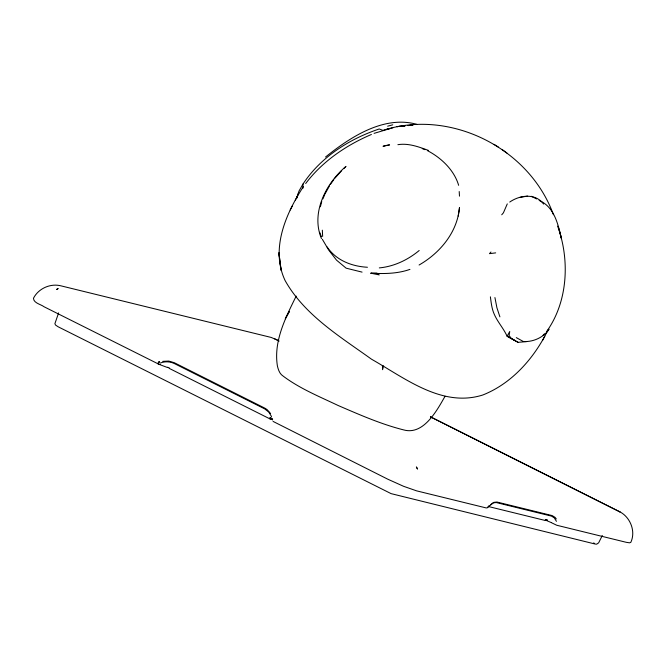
<?xml version="1.0" encoding="UTF-8"?>
<svg xmlns="http://www.w3.org/2000/svg" width="666" height="666" viewBox="0 0 666 666"><rect width="100%" height="100%" fill="white"/><g stroke="black" fill="none" stroke-linecap="round" stroke-linejoin="round"><path stroke-width="1" d="M458.191 216.125L459.49 207.609C457.259 232.417 440.035 252.955 419.089 265.01M321.753 201.49L320.379 206.768M296.953 198.052L297.927 194.147M302.913 188.32L302.997 184.032C320.679 157.168 349.117 139.061 379.22 128.979L382.933 130.386C450.432 108.425 529.437 148.21 553.429 214.735M383.633 365.834L382.575 369.688L382.434 365.659M296.187 296.087C285.597 317.682 273.376 341.25 277.422 366.067C278.371 369.971 279.653 373.967 283.258 376.182C299.916 388.661 319.489 396.611 338.178 405.519C359.523 414.702 380.96 424.175 403.554 429.878C423.559 435.597 437.021 410.323 445.03 396.287M296.886 197.244L299.042 190.959L302.997 184.032M58.616 312.887L54.895 323.676L55.544 325.058L58.175 326.806L391.1 493.631L595.088 544.022L596.686 544.172L598.634 542.84L602.305 535.522M303.321 186.713C285.847 213.661 270.254 249.059 285.106 280.544C304.412 315.051 340.151 336.663 371.478 359.182C404.903 378.122 442.024 407.9 482.783 395.005C509.998 384.257 531.143 361.463 544.855 336.089M325.091 193.839L329.345 186.13M322.885 198.901L324.767 194.58M507.284 203.888L503.413 212.82L501.723 214.793M285.289 318.789L289.335 311.472M542.707 340.16L548.101 329.845M295.304 200.191L297.444 196.12M290.201 210.006L292.332 205.977M285.889 317.582L289.427 311.372M330.303 184.54L333.857 179.554M549.184 329.22C543.722 337.379 533.05 342.249 523.268 341.467L516.308 337.629M305.686 183.525C322.394 161.397 346.07 145.28 371.395 134.474M334.99 178.122L341.65 170.662M490.95 252.039L489.443 253.663L495.679 252.872M543.065 335.281L544.413 333.891M546.428 331.81C567.948 301.989 570.021 260.106 557.625 226.132M488.528 506.776L493.273 502.855L496.245 502.547L551.431 516.092L554.262 517.823L556.443 521.336M343.814 168.531L345.987 166.4C326.024 183.2 310.656 212.729 321.445 238.57M325.524 157.026C350.108 137.288 383.649 115.143 416.725 124.309M490.675 504.62L493.897 502.339L496.961 502.031L552.156 515.584L555.061 517.357L556.318 518.964M419.189 250.516C407.858 259.931 394.081 266.508 379.32 267.899M509.74 202.056C519.796 195.021 535.447 192.924 543.598 204.062M273.077 421.42L387.745 479.179L403.588 486.305L416.583 490.85L486.197 507.933L487.462 507.783M374.076 133.358L393.123 127.689M160.19 363.045C164.66 361.322 169.813 361.372 174.167 363.461L264.593 408.824L268.773 412.029L271.57 416.625M387.654 126.182L392.749 124.817M386.63 129.387L390.026 128.513M409.94 269.38C397.369 273.818 384.041 273.892 370.854 273.21L379.229 274.9L376.898 273.11L370.854 273.21M520.029 197.377L527.655 196.087M397.893 144.689C408.275 142.949 418.772 146.836 428.405 150.408M526.681 341.625L518.04 342.332L507.092 336.222C503.621 328.455 497.702 322.178 494.247 314.252C491.774 308.683 491.2 302.814 490.384 296.836M162.729 361.347L168.748 361.072L174.226 362.687L264.652 408.05L266.983 409.507L270.612 413.561M400.341 126.257L396.961 126.64L404.978 125.874M407.992 125.583L413.003 125.1L408.075 125.549M405.128 125.807L401.19 126.165L404.37 125.949M367.441 267.257C351.815 266.417 336.114 260.389 327.139 246.953M362.071 272.119L346.112 268.165L336.521 260.14L328.663 250L322.352 239.302M158.699 364.152L44.164 306.818C40.826 304.262 33.633 303.163 33.458 298.268C38.536 288.32 50.749 282.967 61.513 285.98L271.228 337.454L278.163 340.443M160.306 364.543L158.217 364.036L167.149 367.391M488.752 506.61L543.947 520.163M544.597 520.271L545.454 520.537M427.48 150.649C441.25 157.817 454.195 170.121 458.641 185.315M167.557 367.224L169.281 367.907M422.227 148.585L424.983 149.675M545.229 519.988L551.165 522.535M551.498 522.735L556.676 525.233L626.29 542.315L629.553 542.823L630.802 542.365C636.097 531.143 630.111 516.616 619.03 511.405M169.122 368.331L269.913 418.881M274.517 338.728L279.154 341.059M531.393 196.287L536.621 198.959M269.647 418.614L271.245 419.497M515.284 340.784L507.092 336.222L509.731 331.526L509.099 335.572L511.263 338.336L518.04 342.332M269.605 418.065L272.677 419.963M494.03 144.356L498.393 147.086M539.152 200.458C554.387 206.885 557.991 224.151 561.463 238.586L558.882 228.754M593.656 542.89L594.355 543.364M506.918 153.03L502.289 149.667M319.63 232.268L321.428 236.688M499.908 316.866L496.911 307.759L494.921 297.56M459.207 191.542L459.482 196.154M322.327 230.186L322.652 236.438M488.927 506.043L487.962 507.084L488.927 506.043M56.768 289.369L58.025 288.611L56.768 289.369M158.858 362.113L158.133 362.446L159.607 361.78L158.858 362.113M385.814 145.521L383.025 146.295L389.61 144.872L385.814 145.521M546.486 519.763L545.87 519.48L547.485 520.246L546.486 519.763M619.896 511.871L430.461 416.841L619.896 511.871M271.104 418.206L270.13 417.574L272.486 419.139L271.104 418.206M417.316 468.598L416.367 466.949L417.549 469.064L417.316 468.598M279.562 258.075L278.863 252.772L281.102 270.279L279.562 258.075"/></g></svg>
